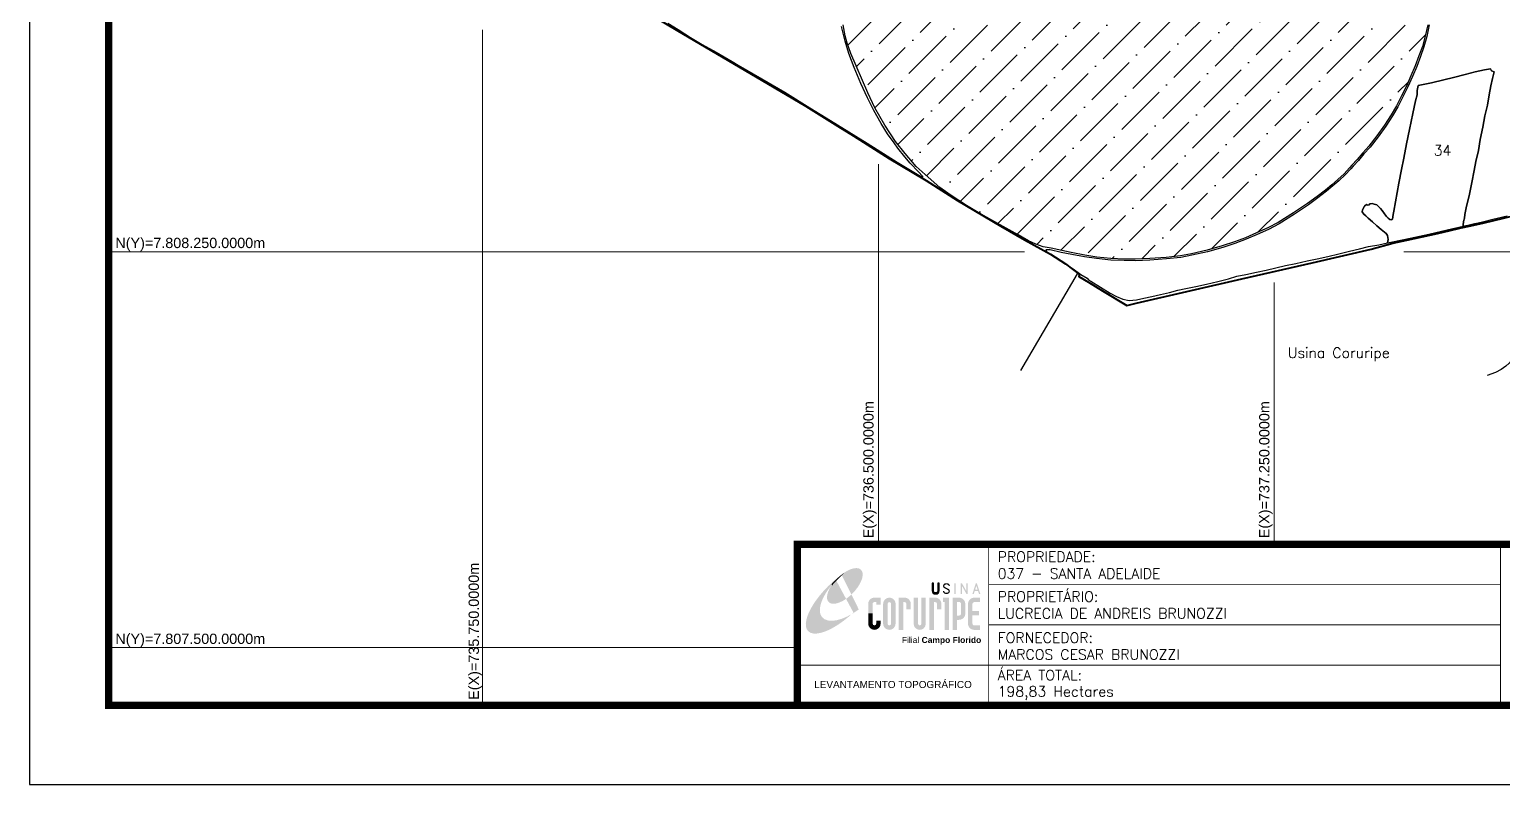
# Model space of a CAD drawing. Extents: x 734891 to 739346, y 7807240 to 7810390.
# Drawn here: x 734891 to 737682, y 7807240 to 7808671 of the extents above; entities that cross this region are included whole.
import ezdxf
from ezdxf.enums import TextEntityAlignment as Align

# ---------------------------------------------------------------- set-up
doc = ezdxf.new("R2010")
doc.units = 0
doc.linetypes.add('CONTINUO', pattern=[0])
doc.linetypes.add('LIN0', pattern=[0])
doc.layers.add('0114000037', color=1, linetype='Continuous', lineweight=40)
doc.layers.add('MALHA', color=8, linetype='Continuous', lineweight=9)
for name, color, linetype in [('0114000037032', 5, 'Continuous'), ('0114000037034', 5, 'Continuous'), ('0114000037035', 5, 'Continuous'), ('MARGEM', 7, 'CONTINUO'), ('PIVÔ', 5, 'Continuous'), ('TEXTO', 7, 'Continuous'), ('TEXTO CONFRONTANTES', 7, 'Continuous'), ('TEXTO_NUN_TAL', 7, 'Continuous')]:
    doc.layers.add(name, color=color, linetype=linetype)
doc.styles.add('ARIAL', font='arial.ttf')
doc.styles.add('SIMPLEX', font='simplex', dxfattribs={"height": 0.2})
doc.styles.get("Standard").update_dxf_attribs({"font": 'arial.ttf'})

# ---------------------------------------------------------------- blocks, each defined once
blk = doc.blocks.new('A$C78F83FB3')
at = {"layer": 'MARGEM'}
h = blk.add_hatch(color=20, dxfattribs=at)
edge = h.paths.add_edge_path()
edge.add_ellipse((19.49, 23.77), major_axis=(-6.68, -6.67), ratio=0.469426, start_angle=292.73277, end_angle=601.25787)
edge.add_ellipse((22.83, 22.05), major_axis=(12.64, 11.29), ratio=0.457614, start_angle=79.90686, end_angle=107.91393)
edge = h.paths.add_edge_path()
edge.add_ellipse((18.28, 18.7), major_axis=(13.95, 13.59), ratio=0.386848, start_angle=63.96117, end_angle=264.59932)
edge.add_ellipse((22.83, 22.05), major_axis=(12.64, 11.29), ratio=0.457614, start_angle=107.91393, end_angle=245.11815, ccw=False)
edge.add_ellipse((19.49, 23.77), major_axis=(-6.68, -6.67), ratio=0.469426, start_angle=241.25787, end_angle=292.73277, ccw=False)
for color, points in [(20, [(15.46, 26.12), (14.17, 24.81), (14.06, 24.24), (14.39, 23.97), (14.67, 24.54), (19.47, 29.32), (18.48, 28.66), (17.31, 27.78)]), (7, [(58.42, 24.9), (57.9, 24.9), (57.9, 21.73, -0.414214), (57.15, 20.98), (56.84, 20.98, -0.414214), (56.09, 21.73), (56.09, 24.9), (55.57, 24.9), (55.57, 21.73, 0.414214), (56.84, 20.46), (57.15, 20.46, 0.414214), (58.42, 21.73)]), (7, [(61.7, 24.9), (61.23, 24.9, 0.396318), (60.04, 23.78), (60.04, 23.72, 0.151912), (60.39, 22.97), (60.46, 22.92), (62.18, 22), (62.85, 21.83, 0.12407), (62.51, 22.42), (60.75, 23.36, -0.13192), (60.56, 23.77, -0.385578), (61.23, 24.37), (61.7, 24.37, -0.414214), (62.37, 23.7), (62.89, 23.7, 0.414214)]), (7, [(62.37, 23.7), (62.89, 23.7, 0.414214), (61.7, 24.9), (61.23, 24.9, 0.396318), (60.04, 23.78), (60.04, 23.72, 0.151912), (60.39, 22.97), (60.46, 22.92), (62.18, 22), (62.18, 22, -0.131921), (62.37, 21.59, -0.385578), (61.7, 20.98), (61.23, 20.98, -0.414214), (60.56, 21.65), (60.04, 21.65, 0.414214), (61.23, 20.46), (61.7, 20.46, 0.402546), (62.89, 21.61, 0.165292), (62.51, 22.42), (60.75, 23.36, -0.13192), (60.56, 23.77, -0.385578), (61.23, 24.37), (61.7, 24.37, -0.414214)]), (7, [(30.97, 12.46), (29.13, 12.46), (29.13, 8.21, 1), (34.29, 8.21), (34.29, 9.41), (32.45, 9.41), (32.45, 8.21, -1), (30.97, 8.21)])]:
    blk.add_hatch(color=color, dxfattribs=at).paths.add_polyline_path(points)
h = blk.add_hatch(color=7, dxfattribs=at)
h.paths.add_polyline_path([(65.24, 24.9), (64.72, 24.9), (64.72, 20.46), (65.24, 20.46)])
h.paths.add_polyline_path([(67.38, 20.46), (67.9, 20.46), (67.9, 23.74), (69.74, 20.46), (70.23, 20.46), (70.23, 24.9), (69.71, 24.9), (69.71, 21.58), (67.85, 24.9), (67.38, 24.9)])
h.paths.add_polyline_path([(72.17, 20.46), (72.72, 20.46), (73.14, 21.73), (74.49, 21.73), (74.9, 20.46), (75.45, 20.46), (74, 24.9), (73.62, 24.9)])
h.paths.add_polyline_path([(73.81, 23.8), (74.32, 22.25), (73.31, 22.25)], flags=16)
h = blk.add_hatch(color=7, dxfattribs=at)
h.paths.add_polyline_path([(31.71, 18.93, 0.414214), (29.13, 16.35), (29.13, 12.46), (30.97, 12.46), (30.97, 16.35, -0.414214), (31.71, 17.09), (32.45, 17.09), (32.45, 16.02), (34.29, 16.02), (34.29, 18.93)])
h.paths.add_polyline_path([(44.15, 17.09, -0.414214), (44.89, 16.35), (44.89, 14.1), (46.72, 14.1), (46.72, 16.17, 0.433937), (44.15, 18.93), (41.77, 18.93), (41.77, 12.46), (43.61, 12.46), (43.61, 17.09)])
h.paths.add_polyline_path([(43.61, 12.46), (41.77, 12.46), (41.77, 5.62), (43.61, 5.62)])
h.paths.add_polyline_path([(47.92, 12.46), (49.75, 12.46), (49.75, 18.93), (47.92, 18.93)])
h.paths.add_polyline_path([(52.91, 18.93), (51.08, 18.93), (51.08, 12.46), (52.91, 12.46)])
h.paths.add_polyline_path([(51.08, 8.12, -1), (49.75, 8.12), (49.75, 12.46), (47.92, 12.46), (47.92, 8.12, 1), (52.91, 8.12), (52.91, 12.46), (51.08, 12.46)])
h.paths.add_polyline_path([(54.41, 12.46), (56.25, 12.46), (56.25, 17.09), (56.79, 17.09, -0.414214), (57.53, 16.35), (57.53, 14.1), (59.36, 14.1), (59.36, 16.17, 0.433937), (56.79, 18.93), (54.41, 18.93)])
h.paths.add_polyline_path([(56.25, 12.46), (54.41, 12.46), (54.41, 5.62), (56.25, 5.62)])
h.paths.add_polyline_path([(60.73, 12.46), (62.58, 12.46), (62.58, 18.93), (60.02, 18.93), (60.02, 17.08), (60.73, 17.08)])
h.paths.add_polyline_path([(62.58, 12.46), (60.73, 12.46), (60.73, 5.62), (62.58, 5.62)])
h.paths.add_polyline_path([(64.06, 12.46), (65.82, 12.46), (65.82, 17.17), (66.66, 17.17, -0.450417), (67.48, 16.25), (67.48, 12.46), (69.24, 12.46, 0.002307), (69.24, 12.48, 0.005282), (69.23, 12.54, -0.000938), (69.23, 12.53), (69.23, 16.17, 0.433937), (66.66, 18.93), (64.06, 18.93)])
h.paths.add_polyline_path([(64.06, 5.62), (65.82, 5.62), (65.82, 9.77), (66.66, 9.77, 0.426056), (69.24, 12.46), (67.48, 12.46), (67.48, 12.45, -0.450417), (66.66, 11.53), (65.82, 11.53), (65.82, 12.46), (64.06, 12.46)])
h.paths.add_polyline_path([(70.37, 12.46), (74.87, 12.46), (74.87, 13.44), (72.21, 13.44), (72.21, 16.35, -0.414214), (72.95, 17.09), (75.38, 17.09), (75.38, 18.93), (72.95, 18.93, 0.414214), (70.37, 16.35)])
h.paths.add_polyline_path([(72.21, 11.62), (74.87, 11.62), (74.87, 12.46), (70.37, 12.46), (70.37, 8.21, 0.414214), (72.95, 5.62), (75.38, 5.62), (75.38, 7.47), (72.95, 7.47, -0.414214), (72.21, 8.21)])
h = blk.add_hatch(color=7, dxfattribs=at)
h.paths.add_polyline_path([(35.29, 16.35), (35.29, 8.21, 1), (40.46, 8.21, 0.016978), (40.45, 8.38), (40.45, 16.17, 0.433937), (37.88, 18.93), (37.87, 18.93, 0.41391)])
h.paths.add_polyline_path([(38.62, 16.35), (38.62, 8.21, -1), (37.13, 8.21), (37.13, 16.35, -1)], flags=16)
at = {"layer": 'MARGEM', "linetype": 'Continuous'}
blk.add_lwpolyline([(58.42, 24.9), (57.9, 24.9), (57.9, 21.73, -0.414214), (57.15, 20.98), (56.84, 20.98, -0.414214), (56.09, 21.73), (56.09, 24.9), (55.57, 24.9), (55.57, 21.73, 0.414214), (56.84, 20.46), (57.15, 20.46, 0.414214), (58.42, 21.73), (58.42, 24.9)], format="xyb", close=True, dxfattribs=at)
at = {"layer": 'MARGEM', "color": 252, "insert": (43.05, 2.72), "char_height": 2.5, "width": 33.0271, "attachment_point": 1, "style": 'ARIAL'}
blk.add_mtext('Filial {\\fArial|b1|i0|c0|p34;Campo Florido}', dxfattribs=at)

msp = doc.modelspace()

# ---------------------------------------------------------------- hatches: boundary and pattern name
at = {"layer": 'PIVÔ'}
h = msp.add_hatch(dxfattribs=at)
h.set_pattern_fill('ANSI36', color=3, scale=320)
h.set_pattern_definition([(45, (0, 0), (21.21320344, 77.78174593), [100, -20, 0, -20])])
h.paths.add_polyline_path([(736466.5, 7809026.1), (736472, 7809036.6), (736476, 7809045.5), (736480.5, 7809053.3), (736485.5, 7809064.2), (736494, 7809080.4), (736503.4, 7809098.4), (736513.8, 7809114.1), (736524.9, 7809130.7), (736536.6, 7809145.8), (736544.8, 7809157.7), (736547.9, 7809162.3), (736559.9, 7809176.5), (736562.9, 7809179.8), (736565.7, 7809182.1), (736569.9, 7809187.2), (736580.9, 7809198.7), (736597.1, 7809215), (736613.3, 7809229.8), (736630.3, 7809243.9), (736648.6, 7809258.3), (736668, 7809272.3), (736689.1, 7809285.2), (736712, 7809298.7), (736734.5, 7809310.5), (736758, 7809321.5), (736781.4, 7809330.9), (736803.7, 7809339.1), (736827.1, 7809346.6), (736850.3, 7809352.8), (736875, 7809358.5), (736898.1, 7809362.9), (736919.2, 7809365.8), (736941.3, 7809367.9), (736967.4, 7809369.9), (736984.8, 7809371), (736999.2, 7809370.4), (737005.9, 7809369.7), (737021.1, 7809369.5), (737060.5, 7809365.6), (737101, 7809359.6), (737103.1, 7809359.3), (737107.8, 7809358.3), (737127.9, 7809353.1), (737151.4, 7809346), (737165.3, 7809341.2), (737171.5, 7809338.5), (737171.6, 7809338.4), (737175.9, 7809336.6), (737180.8, 7809334.4), (737185.3, 7809332.4), (737198, 7809327.9), (737211.7, 7809322.1), (737225.4, 7809316), (737241.4, 7809308.8), (737254.9, 7809301.9), (737267.9, 7809294.8), (737283.7, 7809285.5), (737298.5, 7809276.7), (737312.1, 7809267.3), (737326.8, 7809256.4), (737340.5, 7809245.2), (737355.4, 7809233), (737368.5, 7809220.4), (737372.1, 7809216.8), (737386, 7809203.3), (737391.3, 7809198.1), (737399.6, 7809189.4), (737412.2, 7809175.5), (737424.5, 7809160.5), (737436.1, 7809145.7), (737448.1, 7809129.2), (737459.6, 7809112), (737471.4, 7809092.7), (737482.4, 7809073.2), (737493.6, 7809052.8), (737502.7, 7809033.1), (737511.4, 7809011.9), (737520.4, 7808988), (737528.4, 7808963.4), (737534.8, 7808940.3), (737539.2, 7808915.8), (737541.2, 7808897.9), (737540, 7808880.5), (737543.2, 7808864.6), (737549.5, 7808857.4), (737550.9, 7808846.5), (737551.3, 7808840.8), (737551.7, 7808825.9), (737552.7, 7808804), (737552.8, 7808783.9), (737552, 7808763.3), (737550.1, 7808742.2), (737549.6, 7808723.1), (737545.5, 7808702.3), (737540.7, 7808680.1), (737536.1, 7808658.3), (737530.7, 7808639), (737524, 7808621), (737517, 7808601.9), (737509, 7808583.3), (737500.5, 7808563.7), (737491, 7808545), (737481.5, 7808526.2), (737471.4, 7808509.1), (737459.1, 7808489.7), (737444.4, 7808469.7), (737429.1, 7808450.2), (737417.5, 7808437.2), (737407, 7808424.7), (737397.1, 7808413.9), (737392.6, 7808409), (737382.4, 7808397.6), (737370.6, 7808386.6), (737358.9, 7808376.8), (737347, 7808366.8), (737331, 7808354.5), (737313, 7808341.3), (737286.5, 7808323.3), (737257.6, 7808305.5), (737237.6, 7808295), (737216.1, 7808285.5), (737195.7, 7808276.4), (737174.3, 7808268.5), (737151.5, 7808260.9), (737122.9, 7808252.9), (737093.4, 7808246), (737072.3, 7808242.2), (737045.4, 7808239.2), (737014.1, 7808236.9), (736986.3, 7808235.8), (736965.9, 7808236), (736940.6, 7808237.1), (736913.7, 7808239.8), (736890.9, 7808243.4), (736865.3, 7808248.5), (736847.7, 7808252.2), (736827.4, 7808256.7), (736812.1, 7808259.4), (736798.1, 7808264.2), (736784.5, 7808270.3), (736764.9, 7808281.8), (736736, 7808297.6), (736688.9, 7808324.4), (736666.7, 7808337.7), (736637.5, 7808356.2), (736616.2, 7808371.9), (736594.1, 7808390.9), (736571.3, 7808411.5), (736550.4, 7808436), (736532.5, 7808458.5), (736512.3, 7808490), (736493.4, 7808522.7), (736480, 7808551), (736447.9, 7808625.4), (736440.9, 7808645.1), (736437.1, 7808659.2), (736433.1, 7808679.9), (736423.3, 7808739.5), (736420.8, 7808772.4), (736418.6, 7808806.5), (736421.6, 7808865.5), (736427.8, 7808904.5), (736432.4, 7808925), (736439.7, 7808951.2), (736450.6, 7808984.7), (736460.1, 7809010.5)])

# ---------------------------------------------------------------- linework, layer by layer
at = {"layer": '0114000037'}
msp.add_lwpolyline([(736063.9, 7808702.2), (736120, 7808668.5), (736302.7, 7808561.2), (736362.2, 7808525.4), (736427.8, 7808484.8), (736447.9, 7808472.6), (736471.8, 7808457.7), (736520.5, 7808426.8), (736590.6, 7808384.6), (736649.5, 7808346.7), (736731.7, 7808298.3), (736776.8, 7808272.7), (736826.2, 7808245), (736854.4, 7808227), (736880.7, 7808207), (736879.9, 7808203), (736897.8, 7808192.5), (736924.6, 7808176.1), (736970.7, 7808147.9), (736988.5, 7808152.6), (737188.5, 7808198.4), (737321.6, 7808228.8), (737433.7, 7808254.5), (737474.3, 7808266.1), (737500.9, 7808271.6), (737559.1, 7808284.6), (737580.4, 7808289.8), (737604.3, 7808294.9), (737622.2, 7808299.2), (737647.5, 7808304.8), (737723.3, 7808323.2)], dxfattribs=at)
at = {"layer": '0114000037032'}
msp.add_lwpolyline([(737543.6, 7808679.5), (737539.1, 7808657.6), (737533.5, 7808638.1), (737526.8, 7808620), (737519.8, 7808600.8), (737511.8, 7808582.1), (737503.2, 7808562.5), (737493.7, 7808543.6), (737484.1, 7808524.7), (737474, 7808507.5), (737461.6, 7808488), (737446.8, 7808467.9), (737431.4, 7808448.3), (737419.7, 7808435.2), (737409.3, 7808422.7), (737399.3, 7808411.9), (737394.9, 7808407), (737384.5, 7808395.5), (737372.6, 7808384.3), (737360.8, 7808374.5), (737348.9, 7808364.5), (737332.8, 7808352.1), (737314.8, 7808338.9), (737288.2, 7808320.8), (737259.1, 7808302.9), (737238.9, 7808292.3), (737217.3, 7808282.8), (737196.9, 7808273.6), (737175.3, 7808265.7), (737152.3, 7808258), (737123.7, 7808250), (737094, 7808243.1), (737072.7, 7808239.2), (737045.6, 7808236.2), (737014.3, 7808233.9), (736986.4, 7808232.8), (736965.8, 7808233), (736940.4, 7808234.1), (736913.3, 7808236.8), (736890.4, 7808240.5), (736866.3, 7808244.6), (736846.3, 7808248.6), (736825.1, 7808253.3), (736824.1, 7808253.6), (736817.4, 7808253.6), (736819, 7808249.7), (736823, 7808247.2), (736830.7, 7808243), (736835.7, 7808239.1), (736838.3, 7808237.6), (736854, 7808227.7), (736868.7, 7808217.3), (736883.4, 7808206.7), (736895.2, 7808199.8), (736898.1, 7808196.9), (736902.3, 7808194.2), (736920.7, 7808182.5), (736939.2, 7808171.7), (736950.9, 7808165.1), (736962.9, 7808160.1), (736975.1, 7808157.8), (736989, 7808158.9), (737003.1, 7808162.1), (737017.9, 7808165.2), (737034.2, 7808168.8), (737051.3, 7808172.8), (737067.1, 7808177), (737082.4, 7808180), (737101.4, 7808183.9), (737121.4, 7808188.5), (737143.2, 7808193.5), (737163, 7808198.7), (737179.1, 7808203.4), (737196, 7808206.5), (737216.2, 7808211.3), (737234.7, 7808215.2), (737253, 7808219.5), (737271.3, 7808223.7), (737290.7, 7808227.9), (737312.3, 7808232.7), (737331, 7808236.7), (737351.4, 7808241.1), (737372.3, 7808246), (737392.6, 7808251.2), (737411.7, 7808255.6), (737428.8, 7808259.8), (737448.2, 7808263), (737464.7, 7808266.8), (737466, 7808273.4), (737464.3, 7808280.5), (737461.7, 7808284.5), (737452.6, 7808292.1), (737444.2, 7808299.1), (737435.8, 7808306.5), (737428, 7808313.7), (737423.7, 7808317.8), (737419.5, 7808321.1), (737416.8, 7808325.5), (737417.1, 7808329.4), (737420.8, 7808336.4), (737424.5, 7808339.2), (737427.5, 7808338), (737429.7, 7808338.5), (737430.9, 7808340.5), (737435.2, 7808341.5), (737439.3, 7808340.3), (737444, 7808338.7), (737447.2, 7808335.7), (737451.2, 7808331.9), (737454.2, 7808328), (737458.5, 7808321.6), (737462.6, 7808316.9), (737465.6, 7808313.8), (737469.1, 7808311), (737472.9, 7808310.1), (737474, 7808311.9), (737474, 7808311.9), (737475.4, 7808320.5), (737476.4, 7808327), (737485.8, 7808379.9), (737491, 7808405.5), (737495.3, 7808427.3), (737500.7, 7808454.1), (737506.2, 7808481.2), (737512.8, 7808512), (737517.5, 7808535.7), (737520.5, 7808547), (737520.5, 7808555.1), (737522.5, 7808564.8), (737528.7, 7808566), (737547.9, 7808570.1), (737571.3, 7808575.5), (737589.4, 7808580), (737611.6, 7808585.5), (737630.4, 7808590.9), (737648.3, 7808594.7), (737659.8, 7808596.4), (737661.4, 7808592.7), (737666.3, 7808590.6), (737663.5, 7808578.3), (737660.5, 7808564), (737657.4, 7808547.2), (737653.7, 7808527.9), (737649.2, 7808507.5), (737644.9, 7808486), (737640.2, 7808462.8), (737636.7, 7808441.7), (737631.8, 7808420.7), (737628.8, 7808403.7), (737624.5, 7808381.1), (737619.7, 7808358.7), (737613.5, 7808332.8), (737611.2, 7808320.2), (737610.6, 7808313.8), (737608.8, 7808307.4), (737607.6, 7808300.3), (737607.6, 7808298.4), (737612.9, 7808299.4), (737616.4, 7808300.3), (737629.3, 7808303.2), (737636.3, 7808304.7), (737636.3, 7808304.7), (737644.4, 7808306.6), (737663.9, 7808311.6), (737691.5, 7808317.9)], dxfattribs=at)
at = {"layer": '0114000037034'}
msp.add_lwpolyline([(737613.5, 7808332.8), (737619.7, 7808358.7), (737624.5, 7808381.1), (737628.8, 7808403.7), (737631.8, 7808420.7), (737636.7, 7808441.7), (737640.2, 7808462.8), (737644.9, 7808486), (737649.2, 7808507.5), (737653.7, 7808527.9), (737657.4, 7808547.2), (737660.5, 7808564), (737663.5, 7808578.3), (737666.3, 7808590.6), (737661.4, 7808592.7), (737659.8, 7808596.4), (737648.3, 7808594.7), (737630.4, 7808590.9), (737611.6, 7808585.5), (737589.4, 7808580), (737571.3, 7808575.5), (737547.9, 7808570.1), (737528.7, 7808566), (737522.5, 7808564.8), (737520.5, 7808555.1), (737520.5, 7808547), (737517.5, 7808535.7), (737512.8, 7808512), (737506.2, 7808481.2), (737500.7, 7808454.1), (737495.3, 7808427.3), (737491, 7808405.5), (737485.8, 7808379.9), (737476.4, 7808327), (737475.4, 7808320.5), (737474, 7808311.9), (737472.9, 7808310.1), (737469.1, 7808311), (737465.6, 7808313.8), (737462.6, 7808316.9), (737458.5, 7808321.6), (737454.2, 7808328), (737451.2, 7808331.9), (737447.2, 7808335.7), (737444, 7808338.7), (737439.3, 7808340.3), (737435.2, 7808341.5), (737430.9, 7808340.5), (737429.7, 7808338.5), (737427.5, 7808338), (737424.5, 7808339.2), (737420.8, 7808336.4), (737417.1, 7808329.4), (737416.8, 7808325.5), (737419.5, 7808321.1), (737423.7, 7808317.8), (737428, 7808313.7), (737435.8, 7808306.5), (737444.2, 7808299.1), (737452.6, 7808292.1), (737461.7, 7808284.5), (737464.3, 7808280.5), (737466, 7808273.4), (737464.7, 7808266.8), (737495.6, 7808273), (737516.5, 7808277.5), (737542.9, 7808283.5), (737577.8, 7808291.4), (737607.6, 7808298.4), (737607.6, 7808300.3), (737608.8, 7808307.4), (737610.6, 7808313.8), (737611.2, 7808320.2)], close=True, dxfattribs=at)
at = {"layer": '0114000037035'}
msp.add_lwpolyline([(736101.1, 7808682.7), (736120.4, 7808670.8), (736144.1, 7808656), (736166.1, 7808642.5), (736192.3, 7808627.9), (736222.5, 7808610.2), (736234.3, 7808603.4), (736279.3, 7808577.6), (736322.8, 7808552), (736370.2, 7808522.4), (736409, 7808498.7), (736478.6, 7808455.7), (736535.3, 7808419.8), (736582.7, 7808391.4), (736583.7, 7808391.3), (736583.9, 7808391.6), (736583.9, 7808392.2), (736583.5, 7808393), (736575.9, 7808401.1), (736560.2, 7808417.7), (736550.1, 7808429.5), (736536.9, 7808446.2), (736529.6, 7808456.1), (736517.2, 7808473.3), (736505.2, 7808492.6), (736491.2, 7808517.5), (736479.2, 7808541.7), (736466.8, 7808568.6), (736453.8, 7808598.9), (736443.9, 7808625.5), (736436.8, 7808649.1), (736429.7, 7808676.6)], dxfattribs=at)
at = {"layer": 'MALHA', "color": 8}
for p, q in [((735750, 7807390.5), (735750, 7808670.1)), ((736500, 7807695.4), (736500, 7808416.1)), ((735041.4, 7808250), (736776.4, 7808250)), ((737495.4, 7808250), (737730.6, 7808250)), ((737250, 7807695.4), (737250, 7808191.9)), ((735041.4, 7807500), (736346.4, 7807500))]:
    msp.add_line(p, q, dxfattribs=at)
at = {"layer": 'MARGEM', "color": 174, "linetype": 'LIN0', "flags": 128}
msp.add_lwpolyline([(739346.4, 7810390.5), (734891.4, 7810390.5), (734891.4, 7807240.5), (739346.4, 7807240.5)], close=True, dxfattribs=at)
at = {"layer": 'MARGEM', "color": 174, "linetype": 'LIN0', "const_width": 13.6, "flags": 128}
for points in [[(739196.4, 7810240.5), (735041.4, 7810240.5), (735041.4, 7807390.5), (739196.4, 7807390.5)], [(736346.4, 7807695.4), (739196.4, 7807695.4), (739196.4, 7807390.5), (736346.4, 7807390.5)]]:
    msp.add_lwpolyline(points, close=True, dxfattribs=at)
at = {"layer": 'MARGEM', "color": 174, "linetype": 'LIN0', "flags": 128}
for points, const_width in [([(736708.7, 7807695.4), (736708.7, 7807390.5)], 1.51), ([(736708.7, 7807695.4), (736708.7, 7807393.2)], 1.5), ([(737678.5, 7807695.4), (737678.5, 7807394.2)], 1.51), ([(736708.7, 7807619.2), (737678.5, 7807619.2)], 1.51), ([(736708.7, 7807543), (737678.5, 7807543)], 1.51), ([(736346.4, 7807466.7), (737678.5, 7807466.7)], 1.51)]:
    msp.add_lwpolyline(points, dxfattribs=dict(at, const_width=const_width))
at = {"layer": 'PIVÔ', "color": 0}
msp.add_lwpolyline([(737540.7, 7808680.1), (737536.1, 7808658.3), (737530.7, 7808639), (737524, 7808621), (737517, 7808601.9), (737509, 7808583.3), (737500.5, 7808563.7), (737491, 7808545), (737481.5, 7808526.2), (737471.4, 7808509.1), (737459.1, 7808489.7), (737444.4, 7808469.7), (737429.1, 7808450.2), (737417.5, 7808437.2), (737407, 7808424.7), (737397.1, 7808413.9), (737392.6, 7808409), (737382.4, 7808397.6), (737370.6, 7808386.6), (737358.9, 7808376.8), (737347, 7808366.8), (737331, 7808354.5), (737313, 7808341.3), (737286.5, 7808323.3), (737257.6, 7808305.5), (737237.6, 7808295), (737216.1, 7808285.5), (737195.7, 7808276.4), (737174.3, 7808268.5), (737151.5, 7808260.9), (737122.9, 7808252.9), (737093.4, 7808246), (737072.3, 7808242.2), (737045.4, 7808239.2), (737014.1, 7808236.9), (736986.3, 7808235.8), (736965.9, 7808236), (736940.6, 7808237.1), (736913.7, 7808239.8), (736890.9, 7808243.4), (736865.3, 7808248.5), (736847.7, 7808252.2), (736827.4, 7808256.7), (736812.1, 7808259.4), (736798.1, 7808264.2), (736784.5, 7808270.3), (736764.9, 7808281.8), (736736, 7808297.6), (736688.9, 7808324.4), (736666.7, 7808337.7), (736637.5, 7808356.2), (736616.2, 7808371.9), (736594.1, 7808390.9), (736571.3, 7808411.5), (736550.4, 7808436), (736532.5, 7808458.5), (736512.3, 7808490), (736493.4, 7808522.7), (736480, 7808551), (736447.9, 7808625.4), (736440.9, 7808645.1), (736437.1, 7808659.2), (736433.1, 7808679.9)], dxfattribs=at)
at = {"layer": 'TEXTO', "color": 0}
for points in [[(737935.9, 7808370.6), (737918.8, 7808298.7), (737813.5, 7808274.9), (737799.2, 7808245.9), (737785.9, 7808218.1), (737770.7, 7808185.7), (737755.9, 7808154.3), (737741.4, 7808122.5), (737728.3, 7808093.5), (737722.4, 7808080.9), (737712.9, 7808063.3), (737704.9, 7808050.7), (737695.3, 7808039.1), (737688.7, 7808033.2), (737679.6, 7808026.9), (737669, 7808020.8), (737653.5, 7808015.3)], [(736769.5, 7808024.9), (736877, 7808208)]]:
    msp.add_lwpolyline(points, dxfattribs=at)

# ---------------------------------------------------------------- block references
at = {"layer": 'MARGEM', "linetype": 'ByBlock', "xscale": 4.587008144540713, "yscale": 4.587008144540713, "zscale": 4.587008144540713}
msp.add_blockref('A$C78F83FB3', (736346.9, 7807507.7), dxfattribs=at)

# ---------------------------------------------------------------- texts
at = {"layer": 'MALHA'}
for s, p in [('N(Y)=7.808.250.0000m', (735338, 7808266.6)), ('N(Y)=7.807.500.0000m', (735338, 7807516.6))]:
    msp.add_text(s, height=19.5, dxfattribs=at).set_placement(p, align=Align.MIDDLE_RIGHT)
for s, p in [('E(X)=736.500.0000m', (736481, 7807966.8)), ('E(X)=737.250.0000m', (737231, 7807966.8)), ('E(X)=735.750.0000m', (735733.2, 7807660.6))]:
    msp.add_text(s, height=19.5, rotation=90, dxfattribs=at).set_placement(p, align=Align.MIDDLE_RIGHT)
at = {"layer": 'MARGEM', "color": 7, "linetype": 'Continuous', "lineweight": 9, "style": 'SIMPLEX'}
for s, p in [('PROPRIEDADE:', (736725.9, 7807681.7)), ('PROPRIETÁRIO:', (736725.9, 7807606.2)), ('FORNECEDOR:', (736725.9, 7807528.4)), ('ÁREA TOTAL:', (736725.9, 7807457.4))]:
    msp.add_text(s, height=19.5, dxfattribs=at).set_placement(p, align=Align.TOP_LEFT)
at = {"layer": 'MARGEM', "color": 7, "linetype": 'Continuous', "style": 'SIMPLEX'}
for s, p in [('037 - SANTA ADELAIDE', (736725.9, 7807649.9)), ('LUCRECIA DE ANDREIS BRUNOZZI', (736725.9, 7807574.4)), ('MARCOS CESAR BRUNOZZI', (736725.9, 7807496.6)), ('198,83 Hectares', (736725.9, 7807426.6))]:
    msp.add_text(s, height=19.5, dxfattribs=at).set_placement(p, align=Align.TOP_LEFT)
at = {"layer": 'MARGEM', "color": 7, "linetype": 'ByBlock'}
msp.add_text('LEVANTAMENTO TOPOGRÁFICO', height=13.5, dxfattribs=at).set_placement((736527.6, 7807430), align=Align.MIDDLE_CENTER)
at = {"layer": 'TEXTO CONFRONTANTES', "insert": (737372.1, 7808055.3), "char_height": 19.5, "width": 545.438, "attachment_point": 5, "style": 'SIMPLEX'}
msp.add_mtext('Usina Coruripe', dxfattribs=at)
at = {"layer": 'TEXTO_NUN_TAL', "linetype": 'Continuous', "style": 'SIMPLEX'}
msp.add_text('34', height=19.5, dxfattribs=at).set_placement((737552.1, 7808432.2))

doc.saveas('drawing.dxf')
